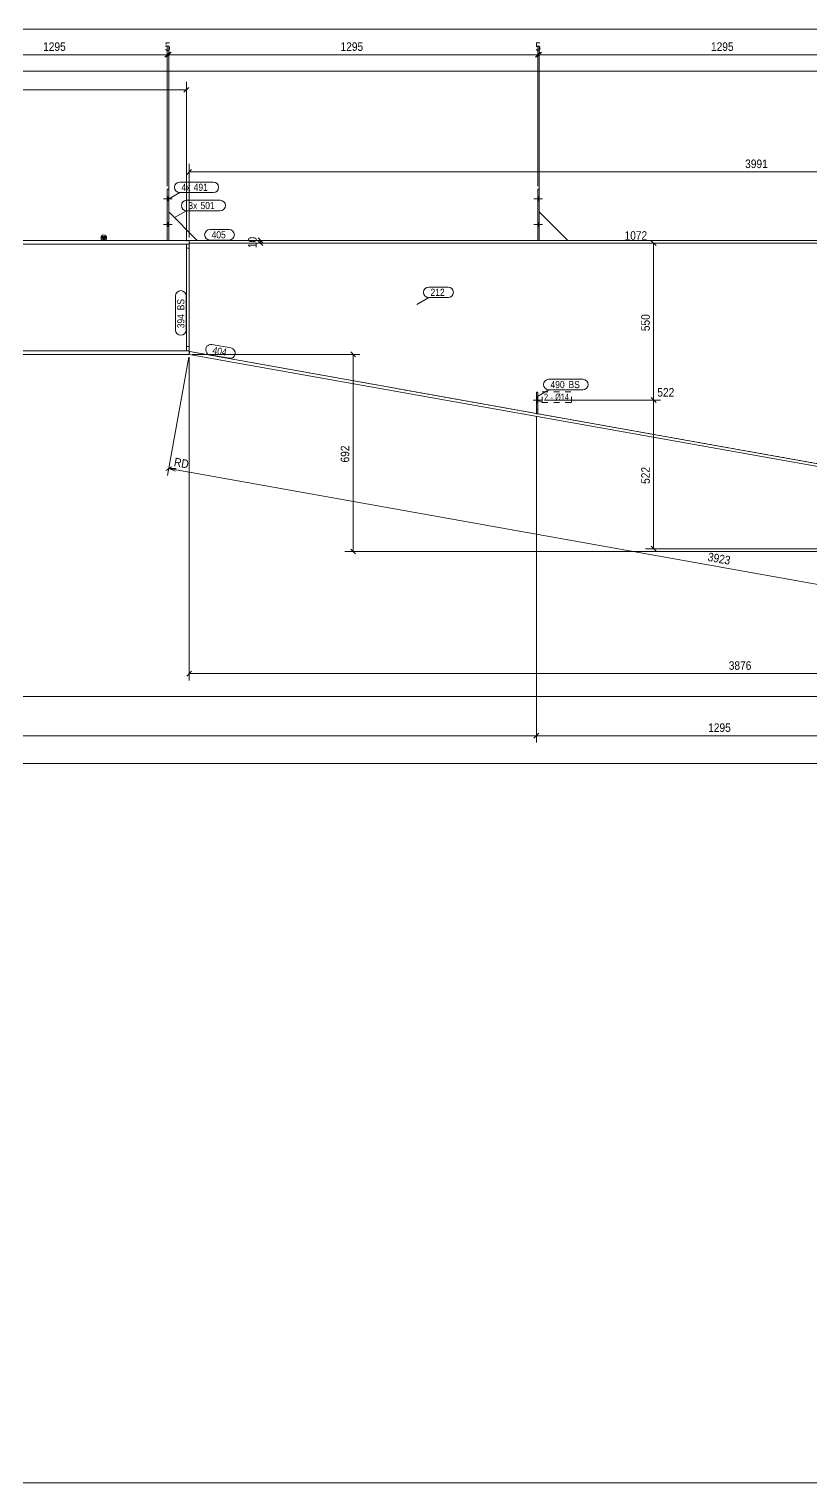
# Model space of a CAD drawing. Header units: millimetres. Extents: x 2 to 1174, y 1 to 825.
# Drawn here: x 625 to 900, y 5 to 515 of the extents above; entities that cross this region are included whole.
import ezdxf

# ---------------------------------------------------------------- set-up
doc = ezdxf.new("R2010")
doc.units = ezdxf.units.MM
for name, pattern in [('XKITLINE00', [0]), ('XKITLINE01', [4, 1, -1, 1, -1]), ('XKITLINE02', [4, 2, -2])]:
    doc.linetypes.add(name, pattern=pattern)
for name, color, linetype, lineweight in [('Bolt', 3, 'Continuous', 0), ('BoltMark', 7, 'Continuous', 0), ('Dimensions', 7, 'Continuous', 0), ('DrawingSheet', 5, 'Continuous', 0), ('Part', 2, 'Continuous', 0), ('PartMark', 7, 'Continuous', 0)]:
    doc.layers.add(name, color=color, linetype=linetype, lineweight=lineweight)
doc.styles.add('ARIAL', font='ARIAL.TTF')
doc.styles.add('ARIAL_NARROW', font='ARIALN.TTF')

# ---------------------------------------------------------------- blocks, each defined once
blk = doc.blocks.new('*A28')
at = {"layer": 'Part', "color": 2, "linetype": 'XKITLINE00', "lineweight": 0}
blk.add_line((684.25, 440.88), (674.25, 450.88), dxfattribs=at)
at = {"layer": 'Part', "color": 7, "linetype": 'XKITLINE01', "lineweight": 0}
for p, q in [((674.25, 450.88), (674.25, 440.88)), ((674.25, 440.88), (684.25, 440.88))]:
    blk.add_line(p, q, dxfattribs=at)
blk = doc.blocks.new('*A29')
at = {"layer": 'Part', "color": 2, "linetype": 'XKITLINE00', "lineweight": 0}
for p, q in [((673.75, 458.88), (674.25, 458.88)), ((673.75, 458.88), (673.75, 440.88)), ((674.25, 458.88), (674.25, 440.88))]:
    blk.add_line(p, q, dxfattribs=at)
at = {"layer": 'Part', "color": 7, "linetype": 'XKITLINE01', "lineweight": 0}
blk.add_line((674.25, 440.88), (673.75, 440.88), dxfattribs=at)
blk = doc.blocks.new('*A30')
at = {"layer": 'Part', "color": 2, "linetype": 'XKITLINE00', "lineweight": 0}
blk.add_line((814.25, 440.88), (804.25, 450.88), dxfattribs=at)
at = {"layer": 'Part', "color": 7, "linetype": 'XKITLINE01', "lineweight": 0}
for p, q in [((804.25, 450.88), (804.25, 440.88)), ((804.25, 440.88), (814.25, 440.88))]:
    blk.add_line(p, q, dxfattribs=at)
blk = doc.blocks.new('*A31')
at = {"layer": 'Part', "color": 2, "linetype": 'XKITLINE00', "lineweight": 0}
for p, q in [((803.75, 458.88), (804.25, 458.88)), ((803.75, 458.88), (803.75, 440.88)), ((804.25, 458.88), (804.25, 440.88))]:
    blk.add_line(p, q, dxfattribs=at)
at = {"layer": 'Part', "color": 7, "linetype": 'XKITLINE01', "lineweight": 0}
blk.add_line((804.25, 440.88), (803.75, 440.88), dxfattribs=at)
blk = doc.blocks.new('*A32')
at = {"layer": 'Part', "color": 7, "linetype": 'XKITLINE01', "lineweight": 0}
for p, q in [((803.25, 387.57), (803.25, 380.07)), ((803.75, 387.57), (803.25, 387.57)), ((803.75, 380.07), (803.75, 387.57)), ((803.25, 381.57), (803.75, 381.57)), ((803.25, 380.07), (803.75, 380.07))]:
    blk.add_line(p, q, dxfattribs=at)
blk = doc.blocks.new('*A33')
at = {"layer": 'Part', "color": 2, "linetype": 'XKITLINE00', "lineweight": 0}
for p, q in [((803.75, 387.57), (803.25, 387.57)), ((803.25, 387.57), (803.25, 380.16)), ((803.75, 387.57), (803.75, 380.07))]:
    blk.add_line(p, q, dxfattribs=at)
at = {"layer": 'Part', "color": 7, "linetype": 'XKITLINE01', "lineweight": 0}
for p, q in [((803.25, 381.57), (803.75, 381.57)), ((803.25, 380.07), (803.25, 380.16)), ((803.75, 380.07), (803.25, 380.07))]:
    blk.add_line(p, q, dxfattribs=at)
blk = doc.blocks.new('*A44')
at = {"layer": 'Part', "color": 7, "linetype": 'XKITLINE01', "lineweight": 0}
for p, q in [((681.43, 401.89), (681.43, 439.88)), ((681.43, 439.88), (1080.52, 439.88)), ((1080.52, 439.88), (1069.22, 332.7)), ((1069.22, 332.7), (681.61, 401.86))]:
    blk.add_line(p, q, dxfattribs=at)
at = {"layer": 'Part', "color": 2, "linetype": 'XKITLINE00', "lineweight": 0}
blk.add_line((681.61, 401.86), (681.43, 401.89), dxfattribs=at)
blk = doc.blocks.new('*A45')
at = {"layer": 'Part', "color": 2, "linetype": 'XKITLINE00', "lineweight": 0}
for p, q in [((680.43, 402.18), (680.43, 439.58)), ((681.43, 402.18), (681.43, 439.58))]:
    blk.add_line(p, q, dxfattribs=at)
at = {"layer": 'Part', "color": 7, "linetype": 'XKITLINE01', "lineweight": 0}
for p, q in [((680.43, 439.58), (681.43, 439.58)), ((680.43, 438.08), (681.43, 438.08)), ((680.43, 403.68), (681.43, 403.68)), ((680.43, 402.18), (681.43, 402.18))]:
    blk.add_line(p, q, dxfattribs=at)
blk = doc.blocks.new('*A46')
at = {"layer": 'Part', "color": 7, "linetype": 'XKITLINE01', "lineweight": 0}
for p, q in [((680.43, 402.18), (680.43, 439.58)), ((680.43, 439.58), (681.43, 439.58)), ((681.43, 439.58), (681.43, 402.18)), ((680.43, 438.08), (681.43, 438.08)), ((681.43, 403.68), (680.43, 403.68)), ((681.43, 402.18), (680.43, 402.18))]:
    blk.add_line(p, q, dxfattribs=at)
blk = doc.blocks.new('*A49')
at = {"layer": 'Part', "color": 2, "linetype": 'XKITLINE00', "lineweight": 0}
for p, q in [((681.43, 400.88), (681.61, 401.86)), ((1069.04, 331.72), (681.43, 400.88)), ((681.61, 401.86), (1069.22, 332.7)), ((1069.22, 332.7), (1069.04, 331.72))]:
    blk.add_line(p, q, dxfattribs=at)
blk = doc.blocks.new('*A52')
at = {"layer": 'Part', "color": 2, "linetype": 'XKITLINE00', "lineweight": 0}
for p, q in [((681.43, 440.88), (1080.52, 440.88)), ((681.43, 439.88), (681.43, 440.88)), ((1080.52, 439.88), (681.43, 439.88)), ((1080.52, 440.88), (1080.52, 439.88))]:
    blk.add_line(p, q, dxfattribs=at)
blk = doc.blocks.new('*A68')
at = {"layer": 'Bolt'}
for points in [[(673.75, 456.18), (674.25, 456.18), (674.25, 454.78), (673.75, 454.78)], [(673.75, 456.18), (674.25, 456.18), (674.25, 454.78), (673.75, 454.78)], [(673.75, 447.18), (674.25, 447.18), (674.25, 445.78), (673.75, 445.78)], [(673.75, 447.18), (674.25, 447.18), (674.25, 445.78), (673.75, 445.78)]]:
    blk.add_hatch(color=3, dxfattribs=at).paths.add_polyline_path(points, flags=17)
at = {"layer": 'Bolt', "color": 3, "linetype": 'XKITLINE00', "lineweight": 0}
for p, q in [((675.41, 455.48), (672.41, 455.48)), ((675.41, 455.48), (672.41, 455.48)), ((674.25, 456.18), (673.75, 456.18)), ((674.25, 456.18), (673.75, 456.18)), ((674.25, 454.78), (673.75, 454.78)), ((674.25, 454.78), (673.75, 454.78)), ((675.41, 446.48), (672.41, 446.48)), ((675.41, 446.48), (672.41, 446.48)), ((674.25, 447.18), (673.75, 447.18)), ((674.25, 447.18), (673.75, 447.18)), ((674.25, 445.78), (673.75, 445.78)), ((674.25, 445.78), (673.75, 445.78))]:
    blk.add_line(p, q, dxfattribs=at)
blk = doc.blocks.new('*A69')
at = {"layer": 'Bolt'}
for points in [[(803.75, 456.18), (804.25, 456.18), (804.25, 454.78), (803.75, 454.78)], [(803.75, 456.18), (804.25, 456.18), (804.25, 454.78), (803.75, 454.78)], [(803.75, 447.18), (804.25, 447.18), (804.25, 445.78), (803.75, 445.78)], [(803.75, 447.18), (804.25, 447.18), (804.25, 445.78), (803.75, 445.78)]]:
    blk.add_hatch(color=3, dxfattribs=at).paths.add_polyline_path(points, flags=17)
at = {"layer": 'Bolt', "color": 3, "linetype": 'XKITLINE00', "lineweight": 0}
for p, q in [((805.41, 455.48), (802.41, 455.48)), ((805.41, 455.48), (802.41, 455.48)), ((804.25, 456.18), (803.75, 456.18)), ((804.25, 456.18), (803.75, 456.18)), ((804.25, 454.78), (803.75, 454.78)), ((804.25, 454.78), (803.75, 454.78)), ((805.41, 446.48), (802.41, 446.48)), ((805.41, 446.48), (802.41, 446.48)), ((804.25, 447.18), (803.75, 447.18)), ((804.25, 447.18), (803.75, 447.18)), ((804.25, 445.78), (803.75, 445.78)), ((804.25, 445.78), (803.75, 445.78))]:
    blk.add_line(p, q, dxfattribs=at)
blk = doc.blocks.new('*A70')
at = {"layer": 'Bolt', "color": 3, "linetype": 'XKITLINE02', "lineweight": 0}
for p, q in [((805.1, 384.87), (802.1, 384.87)), ((803.75, 385.85), (803.25, 385.85)), ((803.75, 383.88), (803.25, 383.88))]:
    blk.add_line(p, q, dxfattribs=at)
blk = doc.blocks.new('*A71')
at = {"layer": 'Bolt'}
blk.add_hatch(color=3, dxfattribs=at).paths.add_polyline_path([(803.75, 383.88), (803.25, 383.88), (803.25, 385.85), (803.75, 385.85)], flags=17)
at = {"layer": 'Bolt', "color": 3, "linetype": 'XKITLINE00', "lineweight": 0}
for p, q in [((805.1, 384.87), (802.1, 384.87)), ((803.75, 385.85), (803.25, 385.85)), ((803.75, 383.88), (803.25, 383.88))]:
    blk.add_line(p, q, dxfattribs=at)
blk = doc.blocks.new('*A77')
at = {"layer": 'Part'}
blk.add_hatch(color=2, dxfattribs=at).paths.add_polyline_path([(650.63, 442.28), (652.23, 442.28), (651.43, 440.88)], flags=17)
at = {"layer": 'Part', "color": 2, "linetype": 'XKITLINE00', "lineweight": 0}
for p, q in [((639.07, 440.88), (560.07, 440.88)), ((639.07, 439.58), (560.07, 439.58)), ((681.43, 440.88), (639.17, 440.88)), ((681.43, 439.58), (639.17, 439.58)), ((651.43, 440.88), (650.63, 442.28)), ((650.63, 442.28), (652.23, 442.28)), ((652.23, 442.28), (651.43, 440.88)), ((681.43, 439.88), (681.43, 439.58)), ((560.07, 402.18), (639.07, 402.18)), ((560.07, 400.88), (639.07, 400.88)), ((639.17, 402.18), (681.43, 402.18)), ((639.17, 400.88), (681.43, 400.88)), ((681.43, 400.88), (681.43, 402.18))]:
    blk.add_line(p, q, dxfattribs=at)
at = {"layer": 'Part', "color": 7, "linetype": 'XKITLINE01', "lineweight": 0}
for p, q in [((681.43, 440.88), (681.43, 439.88)), ((681.43, 402.18), (681.43, 439.58))]:
    blk.add_line(p, q, dxfattribs=at)
at = {"layer": 'Part', "color": 2, "linetype": 'XKITLINE00', "lineweight": 0}
blk.add_circle((651.43, 441.78), 1, dxfattribs=at)
blk = doc.blocks.new('*A174')
at = {"layer": 'DrawingSheet', "color": 5, "linetype": 'XKITLINE00', "lineweight": 0}
blk.add_line((5, 5), (1174, 5), dxfattribs=at)
blk = doc.blocks.new('*A182')
at = {"layer": 'Dimensions', "color": 7, "linetype": 'XKITLINE00', "lineweight": 0}
blk.add_line((58.45, 514.99), (1083.9, 514.99), dxfattribs=at)
blk = doc.blocks.new('*A192')
at = {"layer": 'Dimensions', "color": 7, "linetype": 'XKITLINE00', "lineweight": 0}
blk.add_line((60.45, 280.88), (1036.21, 280.88), dxfattribs=at)
blk = doc.blocks.new('*A193')
at = {"layer": 'Dimensions', "color": 7, "linetype": 'XKITLINE00', "lineweight": 0}
for p, q in [((675.1, 506.84), (673.4, 505.14)), ((674.25, 451.88), (674.25, 508.84)), ((674.25, 505.99), (803.75, 505.99)), ((804.6, 506.84), (802.9, 505.14)), ((803.75, 459.88), (803.75, 508.84))]:
    blk.add_line(p, q, dxfattribs=at)
at = {"layer": 'Dimensions', "color": 3}
for p in [(674.25, 505.99), (803.75, 505.99)]:
    blk.add_point(p, dxfattribs=at)
at = {"layer": 'Dimensions', "color": 3, "style": 'ARIAL', "width": 0.85}
blk.add_text('1295', height=3, dxfattribs=at).set_placement((734.55, 507.34))
blk = doc.blocks.new('*A194')
at = {"layer": 'Dimensions', "color": 7, "linetype": 'XKITLINE00', "lineweight": 0}
blk.add_line((60.45, 500.28), (1080.52, 500.28), dxfattribs=at)
blk = doc.blocks.new('*A195')
at = {"layer": 'Dimensions', "color": 7, "linetype": 'XKITLINE00', "lineweight": 0}
blk.add_line((60.45, 257.33), (1069.84, 257.33), dxfattribs=at)
blk = doc.blocks.new('*A196')
at = {"layer": 'Dimensions', "color": 7, "linetype": 'XKITLINE00', "lineweight": 0}
for p, q in [((803.25, 379.07), (803.25, 264.7)), ((60.45, 267.1), (803.25, 267.1)), ((804.1, 267.95), (802.4, 266.25))]:
    blk.add_line(p, q, dxfattribs=at)
at = {"layer": 'Dimensions', "color": 3}
blk.add_point((803.25, 267.1), dxfattribs=at)
blk = doc.blocks.new('*A197')
at = {"layer": 'Dimensions', "color": 7, "linetype": 'XKITLINE00', "lineweight": 0}
for p, q in [((681.43, 399.88), (681.43, 286.48)), ((1069.04, 330.72), (1069.04, 286.48)), ((682.28, 289.72), (680.58, 288.03)), ((681.43, 288.88), (1069.04, 288.88)), ((1069.89, 289.72), (1068.19, 288.03))]:
    blk.add_line(p, q, dxfattribs=at)
at = {"layer": 'Dimensions', "color": 3}
for p in [(681.43, 288.88), (1069.04, 288.88)]:
    blk.add_point(p, dxfattribs=at)
at = {"layer": 'Dimensions', "color": 3, "style": 'ARIAL', "width": 0.85}
blk.add_text('3876', height=3, dxfattribs=at).set_placement((870.78, 290.23))
blk = doc.blocks.new('*A198')
at = {"layer": 'Dimensions', "color": 7, "linetype": 'XKITLINE00', "lineweight": 0}
for p, q in [((681.25, 399.89), (673.86, 358.43)), ((681.25, 399.89), (673.86, 358.43)), ((675.26, 361.48), (673.29, 360.11)), ((676.83, 360.85), (674.28, 360.8)), ((674.28, 360.8), (1060.48, 291.89)), ((676.65, 359.86), (674.28, 360.8)), ((681.39, 359.53), (674.28, 360.8)), ((1067.46, 330.98), (1060.06, 289.53)), ((1061.47, 292.58), (1059.5, 291.2))]:
    blk.add_line(p, q, dxfattribs=at)
at = {"layer": 'Dimensions', "color": 3}
for p in [(674.28, 360.8), (1060.48, 291.89)]:
    blk.add_point(p, dxfattribs=at)
at = {"layer": 'Dimensions', "color": 7}
blk.add_point((674.28, 360.8), dxfattribs=at)
at = {"layer": 'Dimensions', "color": 3, "style": 'ARIAL', "width": 0.85}
for s, rotation, p in [('RD', -10.1184, (675.91, 361.72)), ('3923', -10.1184, (863.24, 328.45)), ('3923', 79.8818, (1060.32, 297.81))]:
    blk.add_text(s, height=3, rotation=rotation, dxfattribs=at).set_placement(p)
blk = doc.blocks.new('*A199')
at = {"layer": 'Dimensions', "color": 7, "linetype": 'XKITLINE00', "lineweight": 0}
for p, q in [((682.43, 400.88), (741.34, 400.88)), ((738.09, 401.72), (739.78, 400.03)), ((738.94, 331.72), (738.94, 400.88)), ((1068.04, 331.72), (736.09, 331.72)), ((738.09, 332.57), (739.78, 330.87))]:
    blk.add_line(p, q, dxfattribs=at)
at = {"layer": 'Dimensions', "color": 3}
for p in [(738.94, 400.88), (738.94, 331.72)]:
    blk.add_point(p, dxfattribs=at)
at = {"layer": 'Dimensions', "color": 3, "style": 'ARIAL', "width": 0.85}
blk.add_text('692', height=3, rotation=90.0002, dxfattribs=at).set_placement((737.59, 362.96))
blk = doc.blocks.new('*A200')
at = {"layer": 'Dimensions', "color": 7, "linetype": 'XKITLINE00', "lineweight": 0}
for p, q in [((682.43, 440.88), (708.85, 440.88)), ((682.43, 439.88), (708.85, 439.88)), ((705.6, 441.72), (707.3, 440.03)), ((705.6, 440.72), (707.3, 439.03)), ((706.45, 439.88), (706.45, 440.88))]:
    blk.add_line(p, q, dxfattribs=at)
at = {"layer": 'Dimensions', "color": 3}
for p in [(706.45, 440.88), (706.45, 439.88)]:
    blk.add_point(p, dxfattribs=at)
at = {"layer": 'Dimensions', "color": 3, "style": 'ARIAL', "width": 0.85}
blk.add_text('10', height=3, rotation=90.0002, dxfattribs=at).set_placement((705.1, 438.15))
blk = doc.blocks.new('*A201')
at = {"layer": 'Dimensions', "color": 7, "linetype": 'XKITLINE00', "lineweight": 0}
for p, q in [((682.28, 465.72), (680.58, 464.03)), ((681.43, 441.88), (681.43, 467.73)), ((681.43, 464.88), (1080.52, 464.88)), ((1081.37, 465.72), (1079.67, 464.03)), ((1080.52, 440.88), (1080.52, 467.73))]:
    blk.add_line(p, q, dxfattribs=at)
at = {"layer": 'Dimensions', "color": 3}
for p in [(681.43, 464.88), (1080.52, 464.88)]:
    blk.add_point(p, dxfattribs=at)
at = {"layer": 'Dimensions', "color": 3, "style": 'ARIAL', "width": 0.85}
blk.add_text('3991', height=3, dxfattribs=at).set_placement((876.52, 466.23))
blk = doc.blocks.new('*A210')
at = {"layer": 'PartMark', "color": 7, "linetype": 'XKITLINE00', "lineweight": 0}
for p, q in [((803.38, 386.04), (807.62, 388.43)), ((807.62, 392.13), (819.59, 392.13)), ((807.62, 388.43), (819.59, 388.43))]:
    blk.add_line(p, q, dxfattribs=at)
for centre, start, end in [((807.62, 390.28), 90, 270), ((819.59, 390.28), 270, 90)]:
    blk.add_arc(centre, 1.85, start, end, dxfattribs=at)
at = {"layer": 'PartMark', "color": 3, "style": 'ARIAL', "width": 0.85}
for s, p in [('490', (808.22, 389.03)), ('BS', (814.54, 389.03))]:
    blk.add_text(s, height=2.5, dxfattribs=at).set_placement(p)
blk = doc.blocks.new('*A211')
at = {"layer": 'PartMark', "color": 7, "linetype": 'XKITLINE00', "lineweight": 0}
for p, q in [((680.52, 454.94), (692.31, 454.94)), ((676.28, 448.85), (680.52, 451.24)), ((680.52, 451.24), (692.31, 451.24))]:
    blk.add_line(p, q, dxfattribs=at)
for centre, start, end in [((680.52, 453.09), 90, 270), ((692.31, 453.09), 270, 90)]:
    blk.add_arc(centre, 1.85, start, end, dxfattribs=at)
at = {"layer": 'PartMark', "color": 3, "style": 'ARIAL', "width": 0.85}
for s, p in [('3x', (681.12, 451.84)), ('501', (685.4, 451.84))]:
    blk.add_text(s, height=2.5, dxfattribs=at).set_placement(p)
blk = doc.blocks.new('*A212')
at = {"layer": 'PartMark', "color": 7, "linetype": 'XKITLINE00', "lineweight": 0}
for p, q in [((678.12, 461.34), (689.91, 461.34)), ((673.88, 455.25), (678.12, 457.64)), ((678.12, 457.64), (689.91, 457.64))]:
    blk.add_line(p, q, dxfattribs=at)
for centre, start, end in [((678.12, 459.49), 90, 270), ((689.91, 459.49), 270, 90)]:
    blk.add_arc(centre, 1.85, start, end, dxfattribs=at)
at = {"layer": 'PartMark', "color": 3, "style": 'ARIAL', "width": 0.85}
for s, p in [('4x', (678.72, 458.24)), ('491', (683, 458.24))]:
    blk.add_text(s, height=2.5, dxfattribs=at).set_placement(p)
blk = doc.blocks.new('*A215')
at = {"layer": 'PartMark', "color": 7, "linetype": 'XKITLINE00', "lineweight": 0}
for p, q in [((676.63, 409.43), (676.63, 421.39)), ((680.33, 409.43), (680.33, 421.39))]:
    blk.add_line(p, q, dxfattribs=at)
for centre, start, end in [((678.48, 421.39), 0, 180), ((678.48, 409.43), 180, 0)]:
    blk.add_arc(centre, 1.85, start, end, dxfattribs=at)
at = {"layer": 'PartMark', "color": 3, "style": 'ARIAL', "width": 0.85}
for s, p in [('BS', (679.73, 416.34)), ('394', (679.73, 410.03))]:
    blk.add_text(s, height=2.5, rotation=90.0002, dxfattribs=at).set_placement(p)
blk = doc.blocks.new('*A239')
at = {"layer": 'Dimensions', "color": 7, "linetype": 'XKITLINE00', "lineweight": 0}
for p, q in [((596.32, 506.84), (594.62, 505.14)), ((595.47, 451.88), (595.47, 508.84)), ((595.47, 505.99), (673.75, 505.99)), ((674.6, 506.84), (672.9, 505.14)), ((673.75, 459.88), (673.75, 508.84))]:
    blk.add_line(p, q, dxfattribs=at)
at = {"layer": 'Dimensions', "color": 3}
for p in [(595.47, 505.99), (673.75, 505.99)]:
    blk.add_point(p, dxfattribs=at)
at = {"layer": 'Dimensions', "color": 3, "style": 'ARIAL', "width": 0.85}
blk.add_text('1295', height=3, dxfattribs=at).set_placement((630.16, 507.34))
blk = doc.blocks.new('*A240')
at = {"layer": 'Dimensions', "color": 7, "linetype": 'XKITLINE00', "lineweight": 0}
for p, q in [((674.6, 506.84), (672.9, 505.14)), ((675.1, 506.84), (673.4, 505.14)), ((673.75, 459.88), (673.75, 508.84)), ((673.75, 505.99), (674.25, 505.99)), ((674.25, 451.88), (674.25, 508.84))]:
    blk.add_line(p, q, dxfattribs=at)
at = {"layer": 'Dimensions', "color": 3}
for p in [(673.75, 505.99), (674.25, 505.99)]:
    blk.add_point(p, dxfattribs=at)
at = {"layer": 'Dimensions', "color": 3, "style": 'ARIAL', "width": 0.85}
blk.add_text('5', height=3, dxfattribs=at).set_placement((672.89, 507.34))
blk = doc.blocks.new('*A243')
at = {"layer": 'Dimensions', "color": 7, "linetype": 'XKITLINE00', "lineweight": 0}
for p, q in [((256.12, 440.58), (256.12, 496.5)), ((680.43, 440.58), (680.43, 496.5)), ((256.97, 494.5), (255.27, 492.8)), ((256.12, 493.65), (680.43, 493.65)), ((681.28, 494.5), (679.58, 492.8))]:
    blk.add_line(p, q, dxfattribs=at)
at = {"layer": 'Dimensions', "color": 3}
for p in [(256.12, 493.65), (680.43, 493.65)]:
    blk.add_point(p, dxfattribs=at)
at = {"layer": 'Dimensions', "color": 3, "style": 'ARIAL', "width": 0.85}
blk.add_text('6798', height=3, dxfattribs=at).set_placement((463.82, 495))
blk = doc.blocks.new('*A247')
at = {"layer": 'PartMark', "color": 7, "linetype": 'XKITLINE00', "lineweight": 0}
for p, q in [((688.68, 444.68), (695.44, 444.68)), ((688.68, 440.98), (695.44, 440.98))]:
    blk.add_line(p, q, dxfattribs=at)
for centre, start, end in [((688.68, 442.83), 90, 270), ((695.44, 442.83), 270, 90)]:
    blk.add_arc(centre, 1.85, start, end, dxfattribs=at)
at = {"layer": 'PartMark', "color": 3, "style": 'ARIAL', "width": 0.85}
blk.add_text('405', height=2.5, dxfattribs=at).set_placement((689.28, 441.58))
blk = doc.blocks.new('*A250')
at = {"layer": 'PartMark', "color": 7, "linetype": 'XKITLINE00', "lineweight": 0}
for p, q in [((689.41, 404.33), (696.07, 403.14)), ((688.76, 400.69), (695.42, 399.5))]:
    blk.add_line(p, q, dxfattribs=at)
for centre, start, end in [((689.08, 402.51), 79.8838, 259.8838), ((695.74, 401.32), 259.8838, 79.8838)]:
    blk.add_arc(centre, 1.85, start, end, dxfattribs=at)
at = {"layer": 'PartMark', "color": 3, "style": 'ARIAL', "width": 0.85}
blk.add_text('404', height=2.5, rotation=-10.1184, dxfattribs=at).set_placement((689.46, 401.17))
blk = doc.blocks.new('*A255')
at = {"layer": 'Dimensions', "color": 7, "linetype": 'XKITLINE00', "lineweight": 0}
for p, q in [((804.6, 506.84), (802.9, 505.14)), ((805.1, 506.84), (803.4, 505.14)), ((803.75, 459.88), (803.75, 508.84)), ((803.75, 505.99), (804.25, 505.99)), ((804.25, 451.88), (804.25, 508.84))]:
    blk.add_line(p, q, dxfattribs=at)
at = {"layer": 'Dimensions', "color": 3}
for p in [(803.75, 505.99), (804.25, 505.99)]:
    blk.add_point(p, dxfattribs=at)
at = {"layer": 'Dimensions', "color": 3, "style": 'ARIAL', "width": 0.85}
blk.add_text('5', height=3, dxfattribs=at).set_placement((802.89, 507.34))
blk = doc.blocks.new('*A256')
at = {"layer": 'Dimensions', "color": 7, "linetype": 'XKITLINE00', "lineweight": 0}
for p, q in [((805.1, 506.84), (803.4, 505.14)), ((804.25, 451.88), (804.25, 508.84)), ((804.25, 505.99), (933.75, 505.99)), ((934.6, 506.84), (932.9, 505.14)), ((933.75, 459.88), (933.75, 508.84))]:
    blk.add_line(p, q, dxfattribs=at)
at = {"layer": 'Dimensions', "color": 3}
for p in [(804.25, 505.99), (933.75, 505.99)]:
    blk.add_point(p, dxfattribs=at)
at = {"layer": 'Dimensions', "color": 3, "style": 'ARIAL', "width": 0.85}
blk.add_text('1295', height=3, dxfattribs=at).set_placement((864.55, 507.34))
blk = doc.blocks.new('*A271')
at = {"layer": 'Dimensions', "color": 7, "linetype": 'XKITLINE00', "lineweight": 0}
for p, q in [((803.25, 379.07), (803.25, 264.7)), ((932.75, 355.87), (932.75, 264.7)), ((804.1, 267.95), (802.4, 266.25)), ((803.25, 267.1), (932.75, 267.1)), ((933.6, 267.95), (931.9, 266.25))]:
    blk.add_line(p, q, dxfattribs=at)
at = {"layer": 'Dimensions', "color": 3}
for p in [(803.25, 267.1), (932.75, 267.1)]:
    blk.add_point(p, dxfattribs=at)
at = {"layer": 'Dimensions', "color": 3, "style": 'ARIAL', "width": 0.85}
blk.add_text('1295', height=3, dxfattribs=at).set_placement((863.55, 268.45))
blk = doc.blocks.new('*A280')
at = {"layer": 'Dimensions', "color": 7, "linetype": 'XKITLINE00', "lineweight": 0}
for p, q in [((806.1, 384.87), (846.81, 384.87)), ((843.56, 385.72), (845.26, 384.02)), ((844.41, 332.7), (844.41, 384.87)), ((1068.22, 332.7), (841.56, 332.7)), ((843.56, 333.55), (845.26, 331.85))]:
    blk.add_line(p, q, dxfattribs=at)
at = {"layer": 'Dimensions', "color": 3}
for p in [(844.41, 384.87), (844.41, 332.7)]:
    blk.add_point(p, dxfattribs=at)
at = {"layer": 'Dimensions', "color": 3, "style": 'ARIAL', "width": 0.85}
blk.add_text('522', height=3, dxfattribs=at).set_placement((845.71, 386.07))
blk.add_text('522', height=3, rotation=90.0002, dxfattribs=at).set_placement((843.06, 355.45))
blk = doc.blocks.new('*A281')
at = {"layer": 'Dimensions', "color": 7, "linetype": 'XKITLINE00', "lineweight": 0}
for p, q in [((806.1, 439.88), (846.81, 439.88)), ((843.56, 440.72), (845.26, 439.03)), ((844.41, 384.87), (844.41, 439.88)), ((806.1, 384.87), (846.81, 384.87)), ((843.56, 385.72), (845.26, 384.02))]:
    blk.add_line(p, q, dxfattribs=at)
at = {"layer": 'Dimensions', "color": 3}
for p in [(844.41, 439.88), (844.41, 384.87)]:
    blk.add_point(p, dxfattribs=at)
at = {"layer": 'Dimensions', "color": 3, "style": 'ARIAL', "width": 0.85}
blk.add_text('1072', height=3, dxfattribs=at).set_placement((834.21, 441.08))
blk.add_text('550', height=3, rotation=90.0002, dxfattribs=at).set_placement((843.06, 409.03))
blk = doc.blocks.new('*A292')
at = {"layer": 'BoltMark', "color": 7, "linetype": 'XKITLINE02', "lineweight": 0}
for p, q in [((805.33, 387.72), (815.63, 387.72)), ((805.33, 384.02), (805.33, 387.72)), ((815.63, 384.02), (815.63, 387.72)), ((803.6, 384.87), (805.33, 384.02)), ((805.33, 384.02), (815.63, 384.02))]:
    blk.add_line(p, q, dxfattribs=at)
at = {"layer": 'BoltMark', "color": 3, "style": 'ARIAL_NARROW', "width": 0.85}
for s, p in [('2', (805.93, 384.62)), ('-', (808.2, 384.62)), ('Ø14', (809.86, 384.62))]:
    blk.add_text(s, height=2.5, dxfattribs=at).set_placement(p)
blk = doc.blocks.new('*A294')
at = {"layer": 'PartMark', "color": 7, "linetype": 'XKITLINE00', "lineweight": 0}
for p, q in [((765.52, 424.5), (772.28, 424.5)), ((761.28, 418.41), (765.52, 420.8)), ((765.52, 420.8), (772.28, 420.8))]:
    blk.add_line(p, q, dxfattribs=at)
for centre, start, end in [((765.52, 422.65), 90, 270), ((772.28, 422.65), 270, 90)]:
    blk.add_arc(centre, 1.85, start, end, dxfattribs=at)
at = {"layer": 'PartMark', "color": 3, "style": 'ARIAL', "width": 0.85}
blk.add_text('212', height=2.5, dxfattribs=at).set_placement((766.12, 421.4))

msp = doc.modelspace()

# ---------------------------------------------------------------- block references
at = {"lineweight": 0}
for name in ['*A174', '*A182', '*A239', '*A240', '*A193', '*A255', '*A256', '*A194', '*A243', '*A201', '*A212', '*A68', '*A29', '*A211', '*A69', '*A31', '*A28', '*A30', '*A247', '*A281', '*A45', '*A46', '*A52', '*A44', '*A200', '*A215', '*A294', '*A250', '*A192', '*A195', '*A196', '*A198', '*A197', '*A49', '*A199', '*A210', '*A292', '*A280', '*A70', '*A71', '*A32', '*A33', '*A271']:
    msp.add_blockref(name, (0, 0), dxfattribs=at)
at = {"layer": 'Part', "lineweight": 0}
msp.add_blockref('*A77', (0, 0), dxfattribs=at)

doc.saveas('drawing.dxf')
